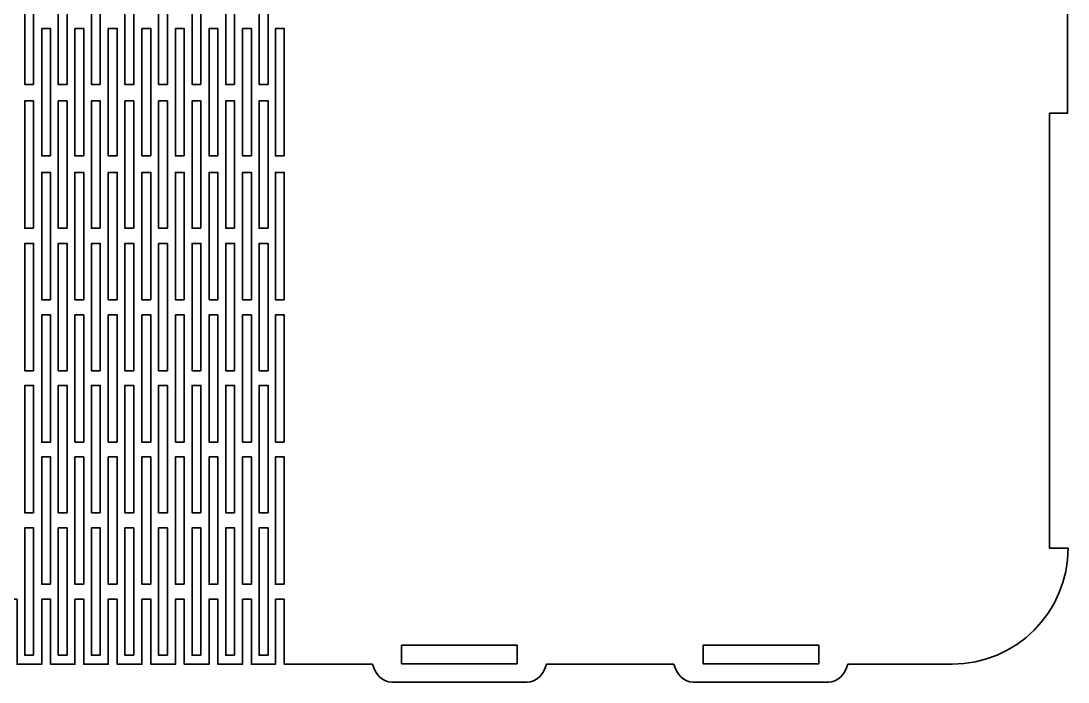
# Model space of a CAD drawing. Header units: centimetres. Extents: x -90 to 92, y -21 to 21.
# Drawn here: x -2.3 to 31.54, y -21.33 to 0.02 of the extents above; entities that cross this region are included whole.
import ezdxf

# ---------------------------------------------------------------- set-up
doc = ezdxf.new("R2010")
doc.units = ezdxf.units.CM
doc.header["$MEASUREMENT"] = 0
doc.layers.add('layer 1', color=7, linetype='Continuous')

msp = doc.modelspace()

# ---------------------------------------------------------------- linework, layer by layer
at = {"layer": 'layer 1', "color": 250, "lineweight": 35}
for points, knots in [([(30.93516, -2.96471), (30.93516, -2.96471), (31.51766, -2.96471), (31.51766, -2.96471), (31.51766, -2.96471), (31.51766, -2.96471), (31.51766, 3.03526), (31.51766, 3.03526), (31.51766, 3.03526), (31.51766, 3.03526), (30.93516, 3.03526), (30.93516, 3.03526), (30.93516, 3.03526), (30.93516, 3.03526), (30.93516, 17.05122), (30.93516, 17.05122), (30.93516, 17.05122), (30.93516, 17.05122), (31.53516, 17.05122), (31.53516, 17.05122)], [0, 0, 0, 0, 0.16666667, 0.16666667, 0.16666667, 0.16666667, 0.33333333, 0.33333333, 0.33333333, 0.33333333, 0.5, 0.5, 0.5, 0.5, 0.66666667, 0.66666667, 0.66666667, 0.66666667, 1, 1, 1, 1]), ([(-1.88898, -2.03332), (-1.88898, -2.03332), (-2.17499, -2.03332), (-2.17499, -2.03332), (-2.17499, -2.03332), (-2.17499, -2.03332), (-2.17499, 2.07804), (-2.17499, 2.07804), (-2.17499, 2.07804), (-2.17499, 2.07804), (-1.88898, 2.07804), (-1.88898, 2.07804), (-1.88898, 2.07804), (-1.88898, 2.07804), (-1.88898, -2.03332), (-1.88898, -2.03332)], [0, 0, 0, 0, 0.2, 0.2, 0.2, 0.2, 0.4, 0.4, 0.4, 0.4, 0.6, 0.6, 0.6, 0.6, 1, 1, 1, 1]), ([(-0.80715, -2.03332), (-0.80715, -2.03332), (-1.09316, -2.03332), (-1.09316, -2.03332), (-1.09316, -2.03332), (-1.09316, -2.03332), (-1.09316, 2.07804), (-1.09316, 2.07804), (-1.09316, 2.07804), (-1.09316, 2.07804), (-0.80715, 2.07804), (-0.80715, 2.07804), (-0.80715, 2.07804), (-0.80715, 2.07804), (-0.80715, -2.03332), (-0.80715, -2.03332)], [0, 0, 0, 0, 0.2, 0.2, 0.2, 0.2, 0.4, 0.4, 0.4, 0.4, 0.6, 0.6, 0.6, 0.6, 1, 1, 1, 1]), ([(0.26296, -2.03332), (0.26296, -2.03332), (-0.02304, -2.03332), (-0.02304, -2.03332), (-0.02304, -2.03332), (-0.02304, -2.03332), (-0.02304, 2.07804), (-0.02304, 2.07804), (-0.02304, 2.07804), (-0.02304, 2.07804), (0.26296, 2.07804), (0.26296, 2.07804), (0.26296, 2.07804), (0.26296, 2.07804), (0.26296, -2.03332), (0.26296, -2.03332)], [0, 0, 0, 0, 0.2, 0.2, 0.2, 0.2, 0.4, 0.4, 0.4, 0.4, 0.6, 0.6, 0.6, 0.6, 1, 1, 1, 1]), ([(1.34479, -2.03332), (1.34479, -2.03332), (1.05878, -2.03332), (1.05878, -2.03332), (1.05878, -2.03332), (1.05878, -2.03332), (1.05878, 2.07804), (1.05878, 2.07804), (1.05878, 2.07804), (1.05878, 2.07804), (1.34479, 2.07804), (1.34479, 2.07804), (1.34479, 2.07804), (1.34479, 2.07804), (1.34479, -2.03332), (1.34479, -2.03332)], [0, 0, 0, 0, 0.2, 0.2, 0.2, 0.2, 0.4, 0.4, 0.4, 0.4, 0.6, 0.6, 0.6, 0.6, 1, 1, 1, 1]), ([(2.43254, -2.03332), (2.43254, -2.03332), (2.14653, -2.03332), (2.14653, -2.03332), (2.14653, -2.03332), (2.14653, -2.03332), (2.14653, 2.07804), (2.14653, 2.07804), (2.14653, 2.07804), (2.14653, 2.07804), (2.43254, 2.07804), (2.43254, 2.07804), (2.43254, 2.07804), (2.43254, 2.07804), (2.43254, -2.03332), (2.43254, -2.03332)], [0, 0, 0, 0, 0.2, 0.2, 0.2, 0.2, 0.4, 0.4, 0.4, 0.4, 0.6, 0.6, 0.6, 0.6, 1, 1, 1, 1]), ([(3.51437, -2.03332), (3.51437, -2.03332), (3.22836, -2.03332), (3.22836, -2.03332), (3.22836, -2.03332), (3.22836, -2.03332), (3.22836, 2.07804), (3.22836, 2.07804), (3.22836, 2.07804), (3.22836, 2.07804), (3.51437, 2.07804), (3.51437, 2.07804), (3.51437, 2.07804), (3.51437, 2.07804), (3.51437, -2.03332), (3.51437, -2.03332)], [0, 0, 0, 0, 0.2, 0.2, 0.2, 0.2, 0.4, 0.4, 0.4, 0.4, 0.6, 0.6, 0.6, 0.6, 1, 1, 1, 1]), ([(4.60213, -2.03332), (4.60213, -2.03332), (4.31611, -2.03332), (4.31611, -2.03332), (4.31611, -2.03332), (4.31611, -2.03332), (4.31611, 2.07804), (4.31611, 2.07804), (4.31611, 2.07804), (4.31611, 2.07804), (4.60213, 2.07804), (4.60213, 2.07804), (4.60213, 2.07804), (4.60213, 2.07804), (4.60213, -2.03332), (4.60213, -2.03332)], [0, 0, 0, 0, 0.2, 0.2, 0.2, 0.2, 0.4, 0.4, 0.4, 0.4, 0.6, 0.6, 0.6, 0.6, 1, 1, 1, 1]), ([(5.68395, -2.03332), (5.68395, -2.03332), (5.39794, -2.03332), (5.39794, -2.03332), (5.39794, -2.03332), (5.39794, -2.03332), (5.39794, 2.07804), (5.39794, 2.07804), (5.39794, 2.07804), (5.39794, 2.07804), (5.68395, 2.07804), (5.68395, 2.07804), (5.68395, 2.07804), (5.68395, 2.07804), (5.68395, -2.03332), (5.68395, -2.03332)], [0, 0, 0, 0, 0.2, 0.2, 0.2, 0.2, 0.4, 0.4, 0.4, 0.4, 0.6, 0.6, 0.6, 0.6, 1, 1, 1, 1]), ([(-1.34165, -4.33902), (-1.34165, -4.33902), (-1.62766, -4.33902), (-1.62766, -4.33902), (-1.62766, -4.33902), (-1.62766, -4.33902), (-1.62766, -0.22765), (-1.62766, -0.22765), (-1.62766, -0.22765), (-1.62766, -0.22765), (-1.34165, -0.22765), (-1.34165, -0.22765), (-1.34165, -0.22765), (-1.34165, -0.22765), (-1.34165, -4.33902), (-1.34165, -4.33902)], [0, 0, 0, 0, 0.2, 0.2, 0.2, 0.2, 0.4, 0.4, 0.4, 0.4, 0.6, 0.6, 0.6, 0.6, 1, 1, 1, 1]), ([(-0.27154, -4.33902), (-0.27154, -4.33902), (-0.55755, -4.33902), (-0.55755, -4.33902), (-0.55755, -4.33902), (-0.55755, -4.33902), (-0.55755, -0.22765), (-0.55755, -0.22765), (-0.55755, -0.22765), (-0.55755, -0.22765), (-0.27154, -0.22765), (-0.27154, -0.22765), (-0.27154, -0.22765), (-0.27154, -0.22765), (-0.27154, -4.33902), (-0.27154, -4.33902)], [0, 0, 0, 0, 0.2, 0.2, 0.2, 0.2, 0.4, 0.4, 0.4, 0.4, 0.6, 0.6, 0.6, 0.6, 1, 1, 1, 1]), ([(0.81028, -4.33902), (0.81028, -4.33902), (0.52427, -4.33902), (0.52427, -4.33902), (0.52427, -4.33902), (0.52427, -4.33902), (0.52427, -0.22765), (0.52427, -0.22765), (0.52427, -0.22765), (0.52427, -0.22765), (0.81028, -0.22765), (0.81028, -0.22765), (0.81028, -0.22765), (0.81028, -0.22765), (0.81028, -4.33902), (0.81028, -4.33902)], [0, 0, 0, 0, 0.2, 0.2, 0.2, 0.2, 0.4, 0.4, 0.4, 0.4, 0.6, 0.6, 0.6, 0.6, 1, 1, 1, 1]), ([(1.89804, -4.33902), (1.89804, -4.33902), (1.61202, -4.33902), (1.61202, -4.33902), (1.61202, -4.33902), (1.61202, -4.33902), (1.61202, -0.22765), (1.61202, -0.22765), (1.61202, -0.22765), (1.61202, -0.22765), (1.89804, -0.22765), (1.89804, -0.22765), (1.89804, -0.22765), (1.89804, -0.22765), (1.89804, -4.33902), (1.89804, -4.33902)], [0, 0, 0, 0, 0.2, 0.2, 0.2, 0.2, 0.4, 0.4, 0.4, 0.4, 0.6, 0.6, 0.6, 0.6, 1, 1, 1, 1]), ([(2.97987, -4.33902), (2.97987, -4.33902), (2.69386, -4.33902), (2.69386, -4.33902), (2.69386, -4.33902), (2.69386, -4.33902), (2.69386, -0.22765), (2.69386, -0.22765), (2.69386, -0.22765), (2.69386, -0.22765), (2.97987, -0.22765), (2.97987, -0.22765), (2.97987, -0.22765), (2.97987, -0.22765), (2.97987, -4.33902), (2.97987, -4.33902)], [0, 0, 0, 0, 0.2, 0.2, 0.2, 0.2, 0.4, 0.4, 0.4, 0.4, 0.6, 0.6, 0.6, 0.6, 1, 1, 1, 1]), ([(4.06762, -4.33902), (4.06762, -4.33902), (3.78161, -4.33902), (3.78161, -4.33902), (3.78161, -4.33902), (3.78161, -4.33902), (3.78161, -0.22765), (3.78161, -0.22765), (3.78161, -0.22765), (3.78161, -0.22765), (4.06762, -0.22765), (4.06762, -0.22765), (4.06762, -0.22765), (4.06762, -0.22765), (4.06762, -4.33902), (4.06762, -4.33902)], [0, 0, 0, 0, 0.2, 0.2, 0.2, 0.2, 0.4, 0.4, 0.4, 0.4, 0.6, 0.6, 0.6, 0.6, 1, 1, 1, 1]), ([(5.14945, -4.33902), (5.14945, -4.33902), (4.86344, -4.33902), (4.86344, -4.33902), (4.86344, -4.33902), (4.86344, -4.33902), (4.86344, -0.22765), (4.86344, -0.22765), (4.86344, -0.22765), (4.86344, -0.22765), (5.14945, -0.22765), (5.14945, -0.22765), (5.14945, -0.22765), (5.14945, -0.22765), (5.14945, -4.33902), (5.14945, -4.33902)], [0, 0, 0, 0, 0.2, 0.2, 0.2, 0.2, 0.4, 0.4, 0.4, 0.4, 0.6, 0.6, 0.6, 0.6, 1, 1, 1, 1]), ([(6.20802, -4.33902), (6.20802, -4.33902), (5.92201, -4.33902), (5.92201, -4.33902), (5.92201, -4.33902), (5.92201, -4.33902), (5.92201, -0.22765), (5.92201, -0.22765), (5.92201, -0.22765), (5.92201, -0.22765), (6.20802, -0.22765), (6.20802, -0.22765), (6.20802, -0.22765), (6.20802, -0.22765), (6.20802, -4.33902), (6.20802, -4.33902)], [0, 0, 0, 0, 0.2, 0.2, 0.2, 0.2, 0.4, 0.4, 0.4, 0.4, 0.6, 0.6, 0.6, 0.6, 1, 1, 1, 1]), ([(-1.88898, -6.679), (-1.88898, -6.679), (-2.17499, -6.679), (-2.17499, -6.679), (-2.17499, -6.679), (-2.17499, -6.679), (-2.17499, -2.56762), (-2.17499, -2.56762), (-2.17499, -2.56762), (-2.17499, -2.56762), (-1.88898, -2.56762), (-1.88898, -2.56762), (-1.88898, -2.56762), (-1.88898, -2.56762), (-1.88898, -6.679), (-1.88898, -6.679)], [0, 0, 0, 0, 0.2, 0.2, 0.2, 0.2, 0.4, 0.4, 0.4, 0.4, 0.6, 0.6, 0.6, 0.6, 1, 1, 1, 1]), ([(-0.80715, -6.679), (-0.80715, -6.679), (-1.09316, -6.679), (-1.09316, -6.679), (-1.09316, -6.679), (-1.09316, -6.679), (-1.09316, -2.56762), (-1.09316, -2.56762), (-1.09316, -2.56762), (-1.09316, -2.56762), (-0.80715, -2.56762), (-0.80715, -2.56762), (-0.80715, -2.56762), (-0.80715, -2.56762), (-0.80715, -6.679), (-0.80715, -6.679)], [0, 0, 0, 0, 0.2, 0.2, 0.2, 0.2, 0.4, 0.4, 0.4, 0.4, 0.6, 0.6, 0.6, 0.6, 1, 1, 1, 1]), ([(0.26296, -6.679), (0.26296, -6.679), (-0.02304, -6.679), (-0.02304, -6.679), (-0.02304, -6.679), (-0.02304, -6.679), (-0.02304, -2.56762), (-0.02304, -2.56762), (-0.02304, -2.56762), (-0.02304, -2.56762), (0.26296, -2.56762), (0.26296, -2.56762), (0.26296, -2.56762), (0.26296, -2.56762), (0.26296, -6.679), (0.26296, -6.679)], [0, 0, 0, 0, 0.2, 0.2, 0.2, 0.2, 0.4, 0.4, 0.4, 0.4, 0.6, 0.6, 0.6, 0.6, 1, 1, 1, 1]), ([(1.34479, -6.679), (1.34479, -6.679), (1.05878, -6.679), (1.05878, -6.679), (1.05878, -6.679), (1.05878, -6.679), (1.05878, -2.56762), (1.05878, -2.56762), (1.05878, -2.56762), (1.05878, -2.56762), (1.34479, -2.56762), (1.34479, -2.56762), (1.34479, -2.56762), (1.34479, -2.56762), (1.34479, -6.679), (1.34479, -6.679)], [0, 0, 0, 0, 0.2, 0.2, 0.2, 0.2, 0.4, 0.4, 0.4, 0.4, 0.6, 0.6, 0.6, 0.6, 1, 1, 1, 1]), ([(2.43254, -6.679), (2.43254, -6.679), (2.14653, -6.679), (2.14653, -6.679), (2.14653, -6.679), (2.14653, -6.679), (2.14653, -2.56762), (2.14653, -2.56762), (2.14653, -2.56762), (2.14653, -2.56762), (2.43254, -2.56762), (2.43254, -2.56762), (2.43254, -2.56762), (2.43254, -2.56762), (2.43254, -6.679), (2.43254, -6.679)], [0, 0, 0, 0, 0.2, 0.2, 0.2, 0.2, 0.4, 0.4, 0.4, 0.4, 0.6, 0.6, 0.6, 0.6, 1, 1, 1, 1]), ([(3.51437, -6.679), (3.51437, -6.679), (3.22836, -6.679), (3.22836, -6.679), (3.22836, -6.679), (3.22836, -6.679), (3.22836, -2.56762), (3.22836, -2.56762), (3.22836, -2.56762), (3.22836, -2.56762), (3.51437, -2.56762), (3.51437, -2.56762), (3.51437, -2.56762), (3.51437, -2.56762), (3.51437, -6.679), (3.51437, -6.679)], [0, 0, 0, 0, 0.2, 0.2, 0.2, 0.2, 0.4, 0.4, 0.4, 0.4, 0.6, 0.6, 0.6, 0.6, 1, 1, 1, 1]), ([(4.60213, -6.679), (4.60213, -6.679), (4.31611, -6.679), (4.31611, -6.679), (4.31611, -6.679), (4.31611, -6.679), (4.31611, -2.56762), (4.31611, -2.56762), (4.31611, -2.56762), (4.31611, -2.56762), (4.60213, -2.56762), (4.60213, -2.56762), (4.60213, -2.56762), (4.60213, -2.56762), (4.60213, -6.679), (4.60213, -6.679)], [0, 0, 0, 0, 0.2, 0.2, 0.2, 0.2, 0.4, 0.4, 0.4, 0.4, 0.6, 0.6, 0.6, 0.6, 1, 1, 1, 1]), ([(5.68395, -6.679), (5.68395, -6.679), (5.39794, -6.679), (5.39794, -6.679), (5.39794, -6.679), (5.39794, -6.679), (5.39794, -2.56762), (5.39794, -2.56762), (5.39794, -2.56762), (5.39794, -2.56762), (5.68395, -2.56762), (5.68395, -2.56762), (5.68395, -2.56762), (5.68395, -2.56762), (5.68395, -6.679), (5.68395, -6.679)], [0, 0, 0, 0, 0.2, 0.2, 0.2, 0.2, 0.4, 0.4, 0.4, 0.4, 0.6, 0.6, 0.6, 0.6, 1, 1, 1, 1]), ([(31.53516, -17.00533), (31.53516, -17.00533), (30.93516, -17.00533), (30.93516, -17.00533), (30.93516, -17.00533), (30.93516, -17.00533), (30.93516, -2.96471), (30.93516, -2.96471)], [0, 0, 0, 0, 0.33333333, 0.33333333, 0.33333333, 0.33333333, 1, 1, 1, 1]), ([(-1.34165, -8.9847), (-1.34165, -8.9847), (-1.62766, -8.9847), (-1.62766, -8.9847), (-1.62766, -8.9847), (-1.62766, -8.9847), (-1.62766, -4.87332), (-1.62766, -4.87332), (-1.62766, -4.87332), (-1.62766, -4.87332), (-1.34165, -4.87332), (-1.34165, -4.87332), (-1.34165, -4.87332), (-1.34165, -4.87332), (-1.34165, -8.9847), (-1.34165, -8.9847)], [0, 0, 0, 0, 0.2, 0.2, 0.2, 0.2, 0.4, 0.4, 0.4, 0.4, 0.6, 0.6, 0.6, 0.6, 1, 1, 1, 1]), ([(-0.27154, -8.9847), (-0.27154, -8.9847), (-0.55755, -8.9847), (-0.55755, -8.9847), (-0.55755, -8.9847), (-0.55755, -8.9847), (-0.55755, -4.87332), (-0.55755, -4.87332), (-0.55755, -4.87332), (-0.55755, -4.87332), (-0.27154, -4.87332), (-0.27154, -4.87332), (-0.27154, -4.87332), (-0.27154, -4.87332), (-0.27154, -8.9847), (-0.27154, -8.9847)], [0, 0, 0, 0, 0.2, 0.2, 0.2, 0.2, 0.4, 0.4, 0.4, 0.4, 0.6, 0.6, 0.6, 0.6, 1, 1, 1, 1]), ([(0.81028, -8.9847), (0.81028, -8.9847), (0.52427, -8.9847), (0.52427, -8.9847), (0.52427, -8.9847), (0.52427, -8.9847), (0.52427, -4.87332), (0.52427, -4.87332), (0.52427, -4.87332), (0.52427, -4.87332), (0.81028, -4.87332), (0.81028, -4.87332), (0.81028, -4.87332), (0.81028, -4.87332), (0.81028, -8.9847), (0.81028, -8.9847)], [0, 0, 0, 0, 0.2, 0.2, 0.2, 0.2, 0.4, 0.4, 0.4, 0.4, 0.6, 0.6, 0.6, 0.6, 1, 1, 1, 1]), ([(1.89804, -8.9847), (1.89804, -8.9847), (1.61202, -8.9847), (1.61202, -8.9847), (1.61202, -8.9847), (1.61202, -8.9847), (1.61202, -4.87332), (1.61202, -4.87332), (1.61202, -4.87332), (1.61202, -4.87332), (1.89804, -4.87332), (1.89804, -4.87332), (1.89804, -4.87332), (1.89804, -4.87332), (1.89804, -8.9847), (1.89804, -8.9847)], [0, 0, 0, 0, 0.2, 0.2, 0.2, 0.2, 0.4, 0.4, 0.4, 0.4, 0.6, 0.6, 0.6, 0.6, 1, 1, 1, 1]), ([(2.97987, -8.9847), (2.97987, -8.9847), (2.69386, -8.9847), (2.69386, -8.9847), (2.69386, -8.9847), (2.69386, -8.9847), (2.69386, -4.87332), (2.69386, -4.87332), (2.69386, -4.87332), (2.69386, -4.87332), (2.97987, -4.87332), (2.97987, -4.87332), (2.97987, -4.87332), (2.97987, -4.87332), (2.97987, -8.9847), (2.97987, -8.9847)], [0, 0, 0, 0, 0.2, 0.2, 0.2, 0.2, 0.4, 0.4, 0.4, 0.4, 0.6, 0.6, 0.6, 0.6, 1, 1, 1, 1]), ([(4.06762, -8.9847), (4.06762, -8.9847), (3.78161, -8.9847), (3.78161, -8.9847), (3.78161, -8.9847), (3.78161, -8.9847), (3.78161, -4.87332), (3.78161, -4.87332), (3.78161, -4.87332), (3.78161, -4.87332), (4.06762, -4.87332), (4.06762, -4.87332), (4.06762, -4.87332), (4.06762, -4.87332), (4.06762, -8.9847), (4.06762, -8.9847)], [0, 0, 0, 0, 0.2, 0.2, 0.2, 0.2, 0.4, 0.4, 0.4, 0.4, 0.6, 0.6, 0.6, 0.6, 1, 1, 1, 1]), ([(5.14945, -8.9847), (5.14945, -8.9847), (4.86344, -8.9847), (4.86344, -8.9847), (4.86344, -8.9847), (4.86344, -8.9847), (4.86344, -4.87332), (4.86344, -4.87332), (4.86344, -4.87332), (4.86344, -4.87332), (5.14945, -4.87332), (5.14945, -4.87332), (5.14945, -4.87332), (5.14945, -4.87332), (5.14945, -8.9847), (5.14945, -8.9847)], [0, 0, 0, 0, 0.2, 0.2, 0.2, 0.2, 0.4, 0.4, 0.4, 0.4, 0.6, 0.6, 0.6, 0.6, 1, 1, 1, 1]), ([(6.20802, -8.9847), (6.20802, -8.9847), (5.92201, -8.9847), (5.92201, -8.9847), (5.92201, -8.9847), (5.92201, -8.9847), (5.92201, -4.87332), (5.92201, -4.87332), (5.92201, -4.87332), (5.92201, -4.87332), (6.20802, -4.87332), (6.20802, -4.87332), (6.20802, -4.87332), (6.20802, -4.87332), (6.20802, -8.9847), (6.20802, -8.9847)], [0, 0, 0, 0, 0.2, 0.2, 0.2, 0.2, 0.4, 0.4, 0.4, 0.4, 0.6, 0.6, 0.6, 0.6, 1, 1, 1, 1]), ([(-1.88898, -11.27913), (-1.88898, -11.27913), (-2.17499, -11.27913), (-2.17499, -11.27913), (-2.17499, -11.27913), (-2.17499, -11.27913), (-2.17499, -7.16776), (-2.17499, -7.16776), (-2.17499, -7.16776), (-2.17499, -7.16776), (-1.88898, -7.16776), (-1.88898, -7.16776), (-1.88898, -7.16776), (-1.88898, -7.16776), (-1.88898, -11.27913), (-1.88898, -11.27913)], [0, 0, 0, 0, 0.2, 0.2, 0.2, 0.2, 0.4, 0.4, 0.4, 0.4, 0.6, 0.6, 0.6, 0.6, 1, 1, 1, 1]), ([(-0.80715, -11.27913), (-0.80715, -11.27913), (-1.09316, -11.27913), (-1.09316, -11.27913), (-1.09316, -11.27913), (-1.09316, -11.27913), (-1.09316, -7.16776), (-1.09316, -7.16776), (-1.09316, -7.16776), (-1.09316, -7.16776), (-0.80715, -7.16776), (-0.80715, -7.16776), (-0.80715, -7.16776), (-0.80715, -7.16776), (-0.80715, -11.27913), (-0.80715, -11.27913)], [0, 0, 0, 0, 0.2, 0.2, 0.2, 0.2, 0.4, 0.4, 0.4, 0.4, 0.6, 0.6, 0.6, 0.6, 1, 1, 1, 1]), ([(0.26296, -11.27913), (0.26296, -11.27913), (-0.02304, -11.27913), (-0.02304, -11.27913), (-0.02304, -11.27913), (-0.02304, -11.27913), (-0.02304, -7.16776), (-0.02304, -7.16776), (-0.02304, -7.16776), (-0.02304, -7.16776), (0.26296, -7.16776), (0.26296, -7.16776), (0.26296, -7.16776), (0.26296, -7.16776), (0.26296, -11.27913), (0.26296, -11.27913)], [0, 0, 0, 0, 0.2, 0.2, 0.2, 0.2, 0.4, 0.4, 0.4, 0.4, 0.6, 0.6, 0.6, 0.6, 1, 1, 1, 1]), ([(1.34479, -11.27913), (1.34479, -11.27913), (1.05878, -11.27913), (1.05878, -11.27913), (1.05878, -11.27913), (1.05878, -11.27913), (1.05878, -7.16776), (1.05878, -7.16776), (1.05878, -7.16776), (1.05878, -7.16776), (1.34479, -7.16776), (1.34479, -7.16776), (1.34479, -7.16776), (1.34479, -7.16776), (1.34479, -11.27913), (1.34479, -11.27913)], [0, 0, 0, 0, 0.2, 0.2, 0.2, 0.2, 0.4, 0.4, 0.4, 0.4, 0.6, 0.6, 0.6, 0.6, 1, 1, 1, 1]), ([(2.43254, -11.27913), (2.43254, -11.27913), (2.14653, -11.27913), (2.14653, -11.27913), (2.14653, -11.27913), (2.14653, -11.27913), (2.14653, -7.16776), (2.14653, -7.16776), (2.14653, -7.16776), (2.14653, -7.16776), (2.43254, -7.16776), (2.43254, -7.16776), (2.43254, -7.16776), (2.43254, -7.16776), (2.43254, -11.27913), (2.43254, -11.27913)], [0, 0, 0, 0, 0.2, 0.2, 0.2, 0.2, 0.4, 0.4, 0.4, 0.4, 0.6, 0.6, 0.6, 0.6, 1, 1, 1, 1]), ([(3.51437, -11.27913), (3.51437, -11.27913), (3.22836, -11.27913), (3.22836, -11.27913), (3.22836, -11.27913), (3.22836, -11.27913), (3.22836, -7.16776), (3.22836, -7.16776), (3.22836, -7.16776), (3.22836, -7.16776), (3.51437, -7.16776), (3.51437, -7.16776), (3.51437, -7.16776), (3.51437, -7.16776), (3.51437, -11.27913), (3.51437, -11.27913)], [0, 0, 0, 0, 0.2, 0.2, 0.2, 0.2, 0.4, 0.4, 0.4, 0.4, 0.6, 0.6, 0.6, 0.6, 1, 1, 1, 1]), ([(4.60213, -11.27913), (4.60213, -11.27913), (4.31611, -11.27913), (4.31611, -11.27913), (4.31611, -11.27913), (4.31611, -11.27913), (4.31611, -7.16776), (4.31611, -7.16776), (4.31611, -7.16776), (4.31611, -7.16776), (4.60213, -7.16776), (4.60213, -7.16776), (4.60213, -7.16776), (4.60213, -7.16776), (4.60213, -11.27913), (4.60213, -11.27913)], [0, 0, 0, 0, 0.2, 0.2, 0.2, 0.2, 0.4, 0.4, 0.4, 0.4, 0.6, 0.6, 0.6, 0.6, 1, 1, 1, 1]), ([(5.68395, -11.27913), (5.68395, -11.27913), (5.39794, -11.27913), (5.39794, -11.27913), (5.39794, -11.27913), (5.39794, -11.27913), (5.39794, -7.16776), (5.39794, -7.16776), (5.39794, -7.16776), (5.39794, -7.16776), (5.68395, -7.16776), (5.68395, -7.16776), (5.68395, -7.16776), (5.68395, -7.16776), (5.68395, -11.27913), (5.68395, -11.27913)], [0, 0, 0, 0, 0.2, 0.2, 0.2, 0.2, 0.4, 0.4, 0.4, 0.4, 0.6, 0.6, 0.6, 0.6, 1, 1, 1, 1]), ([(-1.34165, -13.58483), (-1.34165, -13.58483), (-1.62766, -13.58483), (-1.62766, -13.58483), (-1.62766, -13.58483), (-1.62766, -13.58483), (-1.62766, -9.47346), (-1.62766, -9.47346), (-1.62766, -9.47346), (-1.62766, -9.47346), (-1.34165, -9.47346), (-1.34165, -9.47346), (-1.34165, -9.47346), (-1.34165, -9.47346), (-1.34165, -13.58483), (-1.34165, -13.58483)], [0, 0, 0, 0, 0.2, 0.2, 0.2, 0.2, 0.4, 0.4, 0.4, 0.4, 0.6, 0.6, 0.6, 0.6, 1, 1, 1, 1]), ([(-0.27154, -13.58483), (-0.27154, -13.58483), (-0.55755, -13.58483), (-0.55755, -13.58483), (-0.55755, -13.58483), (-0.55755, -13.58483), (-0.55755, -9.47346), (-0.55755, -9.47346), (-0.55755, -9.47346), (-0.55755, -9.47346), (-0.27154, -9.47346), (-0.27154, -9.47346), (-0.27154, -9.47346), (-0.27154, -9.47346), (-0.27154, -13.58483), (-0.27154, -13.58483)], [0, 0, 0, 0, 0.2, 0.2, 0.2, 0.2, 0.4, 0.4, 0.4, 0.4, 0.6, 0.6, 0.6, 0.6, 1, 1, 1, 1]), ([(0.81028, -13.58483), (0.81028, -13.58483), (0.52427, -13.58483), (0.52427, -13.58483), (0.52427, -13.58483), (0.52427, -13.58483), (0.52427, -9.47346), (0.52427, -9.47346), (0.52427, -9.47346), (0.52427, -9.47346), (0.81028, -9.47346), (0.81028, -9.47346), (0.81028, -9.47346), (0.81028, -9.47346), (0.81028, -13.58483), (0.81028, -13.58483)], [0, 0, 0, 0, 0.2, 0.2, 0.2, 0.2, 0.4, 0.4, 0.4, 0.4, 0.6, 0.6, 0.6, 0.6, 1, 1, 1, 1]), ([(1.89804, -13.58483), (1.89804, -13.58483), (1.61202, -13.58483), (1.61202, -13.58483), (1.61202, -13.58483), (1.61202, -13.58483), (1.61202, -9.47346), (1.61202, -9.47346), (1.61202, -9.47346), (1.61202, -9.47346), (1.89804, -9.47346), (1.89804, -9.47346), (1.89804, -9.47346), (1.89804, -9.47346), (1.89804, -13.58483), (1.89804, -13.58483)], [0, 0, 0, 0, 0.2, 0.2, 0.2, 0.2, 0.4, 0.4, 0.4, 0.4, 0.6, 0.6, 0.6, 0.6, 1, 1, 1, 1]), ([(2.97987, -13.58483), (2.97987, -13.58483), (2.69386, -13.58483), (2.69386, -13.58483), (2.69386, -13.58483), (2.69386, -13.58483), (2.69386, -9.47346), (2.69386, -9.47346), (2.69386, -9.47346), (2.69386, -9.47346), (2.97987, -9.47346), (2.97987, -9.47346), (2.97987, -9.47346), (2.97987, -9.47346), (2.97987, -13.58483), (2.97987, -13.58483)], [0, 0, 0, 0, 0.2, 0.2, 0.2, 0.2, 0.4, 0.4, 0.4, 0.4, 0.6, 0.6, 0.6, 0.6, 1, 1, 1, 1]), ([(4.06762, -13.58483), (4.06762, -13.58483), (3.78161, -13.58483), (3.78161, -13.58483), (3.78161, -13.58483), (3.78161, -13.58483), (3.78161, -9.47346), (3.78161, -9.47346), (3.78161, -9.47346), (3.78161, -9.47346), (4.06762, -9.47346), (4.06762, -9.47346), (4.06762, -9.47346), (4.06762, -9.47346), (4.06762, -13.58483), (4.06762, -13.58483)], [0, 0, 0, 0, 0.2, 0.2, 0.2, 0.2, 0.4, 0.4, 0.4, 0.4, 0.6, 0.6, 0.6, 0.6, 1, 1, 1, 1]), ([(5.14945, -13.58483), (5.14945, -13.58483), (4.86344, -13.58483), (4.86344, -13.58483), (4.86344, -13.58483), (4.86344, -13.58483), (4.86344, -9.47346), (4.86344, -9.47346), (4.86344, -9.47346), (4.86344, -9.47346), (5.14945, -9.47346), (5.14945, -9.47346), (5.14945, -9.47346), (5.14945, -9.47346), (5.14945, -13.58483), (5.14945, -13.58483)], [0, 0, 0, 0, 0.2, 0.2, 0.2, 0.2, 0.4, 0.4, 0.4, 0.4, 0.6, 0.6, 0.6, 0.6, 1, 1, 1, 1]), ([(6.20802, -13.58483), (6.20802, -13.58483), (5.92201, -13.58483), (5.92201, -13.58483), (5.92201, -13.58483), (5.92201, -13.58483), (5.92201, -9.47346), (5.92201, -9.47346), (5.92201, -9.47346), (5.92201, -9.47346), (6.20802, -9.47346), (6.20802, -9.47346), (6.20802, -9.47346), (6.20802, -9.47346), (6.20802, -13.58483), (6.20802, -13.58483)], [0, 0, 0, 0, 0.2, 0.2, 0.2, 0.2, 0.4, 0.4, 0.4, 0.4, 0.6, 0.6, 0.6, 0.6, 1, 1, 1, 1]), ([(-1.88898, -15.86493), (-1.88898, -15.86493), (-2.17499, -15.86493), (-2.17499, -15.86493), (-2.17499, -15.86493), (-2.17499, -15.86493), (-2.17499, -11.75356), (-2.17499, -11.75356), (-2.17499, -11.75356), (-2.17499, -11.75356), (-1.88898, -11.75356), (-1.88898, -11.75356), (-1.88898, -11.75356), (-1.88898, -11.75356), (-1.88898, -15.86493), (-1.88898, -15.86493)], [0, 0, 0, 0, 0.2, 0.2, 0.2, 0.2, 0.4, 0.4, 0.4, 0.4, 0.6, 0.6, 0.6, 0.6, 1, 1, 1, 1]), ([(-0.80715, -15.86493), (-0.80715, -15.86493), (-1.09316, -15.86493), (-1.09316, -15.86493), (-1.09316, -15.86493), (-1.09316, -15.86493), (-1.09316, -11.75356), (-1.09316, -11.75356), (-1.09316, -11.75356), (-1.09316, -11.75356), (-0.80715, -11.75356), (-0.80715, -11.75356), (-0.80715, -11.75356), (-0.80715, -11.75356), (-0.80715, -15.86493), (-0.80715, -15.86493)], [0, 0, 0, 0, 0.2, 0.2, 0.2, 0.2, 0.4, 0.4, 0.4, 0.4, 0.6, 0.6, 0.6, 0.6, 1, 1, 1, 1]), ([(0.26296, -15.86493), (0.26296, -15.86493), (-0.02304, -15.86493), (-0.02304, -15.86493), (-0.02304, -15.86493), (-0.02304, -15.86493), (-0.02304, -11.75356), (-0.02304, -11.75356), (-0.02304, -11.75356), (-0.02304, -11.75356), (0.26296, -11.75356), (0.26296, -11.75356), (0.26296, -11.75356), (0.26296, -11.75356), (0.26296, -15.86493), (0.26296, -15.86493)], [0, 0, 0, 0, 0.2, 0.2, 0.2, 0.2, 0.4, 0.4, 0.4, 0.4, 0.6, 0.6, 0.6, 0.6, 1, 1, 1, 1]), ([(1.34479, -15.86493), (1.34479, -15.86493), (1.05878, -15.86493), (1.05878, -15.86493), (1.05878, -15.86493), (1.05878, -15.86493), (1.05878, -11.75356), (1.05878, -11.75356), (1.05878, -11.75356), (1.05878, -11.75356), (1.34479, -11.75356), (1.34479, -11.75356), (1.34479, -11.75356), (1.34479, -11.75356), (1.34479, -15.86493), (1.34479, -15.86493)], [0, 0, 0, 0, 0.2, 0.2, 0.2, 0.2, 0.4, 0.4, 0.4, 0.4, 0.6, 0.6, 0.6, 0.6, 1, 1, 1, 1]), ([(2.43254, -15.86493), (2.43254, -15.86493), (2.14653, -15.86493), (2.14653, -15.86493), (2.14653, -15.86493), (2.14653, -15.86493), (2.14653, -11.75356), (2.14653, -11.75356), (2.14653, -11.75356), (2.14653, -11.75356), (2.43254, -11.75356), (2.43254, -11.75356), (2.43254, -11.75356), (2.43254, -11.75356), (2.43254, -15.86493), (2.43254, -15.86493)], [0, 0, 0, 0, 0.2, 0.2, 0.2, 0.2, 0.4, 0.4, 0.4, 0.4, 0.6, 0.6, 0.6, 0.6, 1, 1, 1, 1]), ([(3.51437, -15.86493), (3.51437, -15.86493), (3.22836, -15.86493), (3.22836, -15.86493), (3.22836, -15.86493), (3.22836, -15.86493), (3.22836, -11.75356), (3.22836, -11.75356), (3.22836, -11.75356), (3.22836, -11.75356), (3.51437, -11.75356), (3.51437, -11.75356), (3.51437, -11.75356), (3.51437, -11.75356), (3.51437, -15.86493), (3.51437, -15.86493)], [0, 0, 0, 0, 0.2, 0.2, 0.2, 0.2, 0.4, 0.4, 0.4, 0.4, 0.6, 0.6, 0.6, 0.6, 1, 1, 1, 1]), ([(4.60213, -15.86493), (4.60213, -15.86493), (4.31611, -15.86493), (4.31611, -15.86493), (4.31611, -15.86493), (4.31611, -15.86493), (4.31611, -11.75356), (4.31611, -11.75356), (4.31611, -11.75356), (4.31611, -11.75356), (4.60213, -11.75356), (4.60213, -11.75356), (4.60213, -11.75356), (4.60213, -11.75356), (4.60213, -15.86493), (4.60213, -15.86493)], [0, 0, 0, 0, 0.2, 0.2, 0.2, 0.2, 0.4, 0.4, 0.4, 0.4, 0.6, 0.6, 0.6, 0.6, 1, 1, 1, 1]), ([(5.68395, -15.86493), (5.68395, -15.86493), (5.39794, -15.86493), (5.39794, -15.86493), (5.39794, -15.86493), (5.39794, -15.86493), (5.39794, -11.75356), (5.39794, -11.75356), (5.39794, -11.75356), (5.39794, -11.75356), (5.68395, -11.75356), (5.68395, -11.75356), (5.68395, -11.75356), (5.68395, -11.75356), (5.68395, -15.86493), (5.68395, -15.86493)], [0, 0, 0, 0, 0.2, 0.2, 0.2, 0.2, 0.4, 0.4, 0.4, 0.4, 0.6, 0.6, 0.6, 0.6, 1, 1, 1, 1]), ([(-1.34165, -18.17063), (-1.34165, -18.17063), (-1.62766, -18.17063), (-1.62766, -18.17063), (-1.62766, -18.17063), (-1.62766, -18.17063), (-1.62766, -14.05926), (-1.62766, -14.05926), (-1.62766, -14.05926), (-1.62766, -14.05926), (-1.34165, -14.05926), (-1.34165, -14.05926), (-1.34165, -14.05926), (-1.34165, -14.05926), (-1.34165, -18.17063), (-1.34165, -18.17063)], [0, 0, 0, 0, 0.2, 0.2, 0.2, 0.2, 0.4, 0.4, 0.4, 0.4, 0.6, 0.6, 0.6, 0.6, 1, 1, 1, 1]), ([(-0.27154, -18.17063), (-0.27154, -18.17063), (-0.55755, -18.17063), (-0.55755, -18.17063), (-0.55755, -18.17063), (-0.55755, -18.17063), (-0.55755, -14.05926), (-0.55755, -14.05926), (-0.55755, -14.05926), (-0.55755, -14.05926), (-0.27154, -14.05926), (-0.27154, -14.05926), (-0.27154, -14.05926), (-0.27154, -14.05926), (-0.27154, -18.17063), (-0.27154, -18.17063)], [0, 0, 0, 0, 0.2, 0.2, 0.2, 0.2, 0.4, 0.4, 0.4, 0.4, 0.6, 0.6, 0.6, 0.6, 1, 1, 1, 1]), ([(0.81028, -18.17063), (0.81028, -18.17063), (0.52427, -18.17063), (0.52427, -18.17063), (0.52427, -18.17063), (0.52427, -18.17063), (0.52427, -14.05926), (0.52427, -14.05926), (0.52427, -14.05926), (0.52427, -14.05926), (0.81028, -14.05926), (0.81028, -14.05926), (0.81028, -14.05926), (0.81028, -14.05926), (0.81028, -18.17063), (0.81028, -18.17063)], [0, 0, 0, 0, 0.2, 0.2, 0.2, 0.2, 0.4, 0.4, 0.4, 0.4, 0.6, 0.6, 0.6, 0.6, 1, 1, 1, 1]), ([(1.89804, -18.17063), (1.89804, -18.17063), (1.61202, -18.17063), (1.61202, -18.17063), (1.61202, -18.17063), (1.61202, -18.17063), (1.61202, -14.05926), (1.61202, -14.05926), (1.61202, -14.05926), (1.61202, -14.05926), (1.89804, -14.05926), (1.89804, -14.05926), (1.89804, -14.05926), (1.89804, -14.05926), (1.89804, -18.17063), (1.89804, -18.17063)], [0, 0, 0, 0, 0.2, 0.2, 0.2, 0.2, 0.4, 0.4, 0.4, 0.4, 0.6, 0.6, 0.6, 0.6, 1, 1, 1, 1]), ([(2.97987, -18.17063), (2.97987, -18.17063), (2.69386, -18.17063), (2.69386, -18.17063), (2.69386, -18.17063), (2.69386, -18.17063), (2.69386, -14.05926), (2.69386, -14.05926), (2.69386, -14.05926), (2.69386, -14.05926), (2.97987, -14.05926), (2.97987, -14.05926), (2.97987, -14.05926), (2.97987, -14.05926), (2.97987, -18.17063), (2.97987, -18.17063)], [0, 0, 0, 0, 0.2, 0.2, 0.2, 0.2, 0.4, 0.4, 0.4, 0.4, 0.6, 0.6, 0.6, 0.6, 1, 1, 1, 1]), ([(4.06762, -18.17063), (4.06762, -18.17063), (3.78161, -18.17063), (3.78161, -18.17063), (3.78161, -18.17063), (3.78161, -18.17063), (3.78161, -14.05926), (3.78161, -14.05926), (3.78161, -14.05926), (3.78161, -14.05926), (4.06762, -14.05926), (4.06762, -14.05926), (4.06762, -14.05926), (4.06762, -14.05926), (4.06762, -18.17063), (4.06762, -18.17063)], [0, 0, 0, 0, 0.2, 0.2, 0.2, 0.2, 0.4, 0.4, 0.4, 0.4, 0.6, 0.6, 0.6, 0.6, 1, 1, 1, 1]), ([(5.14945, -18.17063), (5.14945, -18.17063), (4.86344, -18.17063), (4.86344, -18.17063), (4.86344, -18.17063), (4.86344, -18.17063), (4.86344, -14.05926), (4.86344, -14.05926), (4.86344, -14.05926), (4.86344, -14.05926), (5.14945, -14.05926), (5.14945, -14.05926), (5.14945, -14.05926), (5.14945, -14.05926), (5.14945, -18.17063), (5.14945, -18.17063)], [0, 0, 0, 0, 0.2, 0.2, 0.2, 0.2, 0.4, 0.4, 0.4, 0.4, 0.6, 0.6, 0.6, 0.6, 1, 1, 1, 1]), ([(6.20802, -18.17063), (6.20802, -18.17063), (5.92201, -18.17063), (5.92201, -18.17063), (5.92201, -18.17063), (5.92201, -18.17063), (5.92201, -14.05926), (5.92201, -14.05926), (5.92201, -14.05926), (5.92201, -14.05926), (6.20802, -14.05926), (6.20802, -14.05926), (6.20802, -14.05926), (6.20802, -14.05926), (6.20802, -18.17063), (6.20802, -18.17063)], [0, 0, 0, 0, 0.2, 0.2, 0.2, 0.2, 0.4, 0.4, 0.4, 0.4, 0.6, 0.6, 0.6, 0.6, 1, 1, 1, 1]), ([(-1.88898, -20.46507), (-1.88898, -20.46507), (-2.17499, -20.46507), (-2.17499, -20.46507), (-2.17499, -20.46507), (-2.17499, -20.46507), (-2.17499, -16.35369), (-2.17499, -16.35369), (-2.17499, -16.35369), (-2.17499, -16.35369), (-1.88898, -16.35369), (-1.88898, -16.35369), (-1.88898, -16.35369), (-1.88898, -16.35369), (-1.88898, -20.46507), (-1.88898, -20.46507)], [0, 0, 0, 0, 0.2, 0.2, 0.2, 0.2, 0.4, 0.4, 0.4, 0.4, 0.6, 0.6, 0.6, 0.6, 1, 1, 1, 1]), ([(-0.80715, -20.46507), (-0.80715, -20.46507), (-1.09316, -20.46507), (-1.09316, -20.46507), (-1.09316, -20.46507), (-1.09316, -20.46507), (-1.09316, -16.35369), (-1.09316, -16.35369), (-1.09316, -16.35369), (-1.09316, -16.35369), (-0.80715, -16.35369), (-0.80715, -16.35369), (-0.80715, -16.35369), (-0.80715, -16.35369), (-0.80715, -20.46507), (-0.80715, -20.46507)], [0, 0, 0, 0, 0.2, 0.2, 0.2, 0.2, 0.4, 0.4, 0.4, 0.4, 0.6, 0.6, 0.6, 0.6, 1, 1, 1, 1]), ([(0.26296, -20.46507), (0.26296, -20.46507), (-0.02304, -20.46507), (-0.02304, -20.46507), (-0.02304, -20.46507), (-0.02304, -20.46507), (-0.02304, -16.35369), (-0.02304, -16.35369), (-0.02304, -16.35369), (-0.02304, -16.35369), (0.26296, -16.35369), (0.26296, -16.35369), (0.26296, -16.35369), (0.26296, -16.35369), (0.26296, -20.46507), (0.26296, -20.46507)], [0, 0, 0, 0, 0.2, 0.2, 0.2, 0.2, 0.4, 0.4, 0.4, 0.4, 0.6, 0.6, 0.6, 0.6, 1, 1, 1, 1]), ([(1.34479, -20.46507), (1.34479, -20.46507), (1.05878, -20.46507), (1.05878, -20.46507), (1.05878, -20.46507), (1.05878, -20.46507), (1.05878, -16.35369), (1.05878, -16.35369), (1.05878, -16.35369), (1.05878, -16.35369), (1.34479, -16.35369), (1.34479, -16.35369), (1.34479, -16.35369), (1.34479, -16.35369), (1.34479, -20.46507), (1.34479, -20.46507)], [0, 0, 0, 0, 0.2, 0.2, 0.2, 0.2, 0.4, 0.4, 0.4, 0.4, 0.6, 0.6, 0.6, 0.6, 1, 1, 1, 1]), ([(2.43254, -20.46507), (2.43254, -20.46507), (2.14653, -20.46507), (2.14653, -20.46507), (2.14653, -20.46507), (2.14653, -20.46507), (2.14653, -16.35369), (2.14653, -16.35369), (2.14653, -16.35369), (2.14653, -16.35369), (2.43254, -16.35369), (2.43254, -16.35369), (2.43254, -16.35369), (2.43254, -16.35369), (2.43254, -20.46507), (2.43254, -20.46507)], [0, 0, 0, 0, 0.2, 0.2, 0.2, 0.2, 0.4, 0.4, 0.4, 0.4, 0.6, 0.6, 0.6, 0.6, 1, 1, 1, 1]), ([(3.51437, -20.46507), (3.51437, -20.46507), (3.22836, -20.46507), (3.22836, -20.46507), (3.22836, -20.46507), (3.22836, -20.46507), (3.22836, -16.35369), (3.22836, -16.35369), (3.22836, -16.35369), (3.22836, -16.35369), (3.51437, -16.35369), (3.51437, -16.35369), (3.51437, -16.35369), (3.51437, -16.35369), (3.51437, -20.46507), (3.51437, -20.46507)], [0, 0, 0, 0, 0.2, 0.2, 0.2, 0.2, 0.4, 0.4, 0.4, 0.4, 0.6, 0.6, 0.6, 0.6, 1, 1, 1, 1]), ([(4.60213, -20.46507), (4.60213, -20.46507), (4.31611, -20.46507), (4.31611, -20.46507), (4.31611, -20.46507), (4.31611, -20.46507), (4.31611, -16.35369), (4.31611, -16.35369), (4.31611, -16.35369), (4.31611, -16.35369), (4.60213, -16.35369), (4.60213, -16.35369), (4.60213, -16.35369), (4.60213, -16.35369), (4.60213, -20.46507), (4.60213, -20.46507)], [0, 0, 0, 0, 0.2, 0.2, 0.2, 0.2, 0.4, 0.4, 0.4, 0.4, 0.6, 0.6, 0.6, 0.6, 1, 1, 1, 1]), ([(5.68395, -20.46507), (5.68395, -20.46507), (5.39794, -20.46507), (5.39794, -20.46507), (5.39794, -20.46507), (5.39794, -20.46507), (5.39794, -16.35369), (5.39794, -16.35369), (5.39794, -16.35369), (5.39794, -16.35369), (5.68395, -16.35369), (5.68395, -16.35369), (5.68395, -16.35369), (5.68395, -16.35369), (5.68395, -20.46507), (5.68395, -20.46507)], [0, 0, 0, 0, 0.2, 0.2, 0.2, 0.2, 0.4, 0.4, 0.4, 0.4, 0.6, 0.6, 0.6, 0.6, 1, 1, 1, 1]), ([(-13.97341, -20.75532), (-13.97341, -20.75532), (-11.35424, -20.75532), (-11.35424, -20.75532), (-11.35424, -20.75532), (-11.35424, -20.75532), (-11.35424, -18.65939), (-11.35424, -18.65939), (-11.35424, -18.65939), (-11.35424, -18.65939), (-11.06822, -18.65939), (-11.06822, -18.65939), (-11.06822, -18.65939), (-11.06822, -18.65939), (-11.06822, -20.75532), (-11.06822, -20.75532), (-11.06822, -20.75532), (-11.06822, -20.75532), (-10.27262, -20.75532), (-10.27262, -20.75532), (-10.27262, -20.75532), (-10.27262, -20.75532), (-10.27262, -18.65939), (-10.27262, -18.65939), (-10.27262, -18.65939), (-10.27262, -18.65939), (-9.9866, -18.65939), (-9.9866, -18.65939), (-9.9866, -18.65939), (-9.9866, -18.65939), (-9.9866, -20.75532), (-9.9866, -20.75532), (-9.9866, -20.75532), (-9.9866, -20.75532), (-9.20253, -20.75532), (-9.20253, -20.75532), (-9.20253, -20.75532), (-9.20253, -20.75532), (-9.20253, -18.65939), (-9.20253, -18.65939), (-9.20253, -18.65939), (-9.20253, -18.65939), (-8.91652, -18.65939), (-8.91652, -18.65939), (-8.91652, -18.65939), (-8.91652, -18.65939), (-8.91652, -20.75532), (-8.91652, -20.75532), (-8.91652, -20.75532), (-8.91652, -20.75532), (-8.12067, -20.75532), (-8.12067, -20.75532), (-8.12067, -20.75532), (-8.12067, -20.75532), (-8.12067, -18.65939), (-8.12067, -18.65939), (-8.12067, -18.65939), (-8.12067, -18.65939), (-7.83466, -18.65939), (-7.83466, -18.65939), (-7.83466, -18.65939), (-7.83466, -18.65939), (-7.83466, -20.75532), (-7.83466, -20.75532), (-7.83466, -20.75532), (-7.83466, -20.75532), (-7.03295, -20.75532), (-7.03295, -20.75532), (-7.03295, -20.75532), (-7.03295, -20.75532), (-7.03295, -18.65939), (-7.03295, -18.65939), (-7.03295, -18.65939), (-7.03295, -18.65939), (-6.74694, -18.65939), (-6.74694, -18.65939), (-6.74694, -18.65939), (-6.74694, -18.65939), (-6.74694, -20.75532), (-6.74694, -20.75532), (-6.74694, -20.75532), (-6.74694, -20.75532), (-5.95109, -20.75532), (-5.95109, -20.75532), (-5.95109, -20.75532), (-5.95109, -20.75532), (-5.95109, -18.65939), (-5.95109, -18.65939), (-5.95109, -18.65939), (-5.95109, -18.65939), (-5.66507, -18.65939), (-5.66507, -18.65939), (-5.66507, -18.65939), (-5.66507, -18.65939), (-5.66507, -20.75532), (-5.66507, -20.75532), (-5.66507, -20.75532), (-5.66507, -20.75532), (-4.86336, -20.75532), (-4.86336, -20.75532), (-4.86336, -20.75532), (-4.86336, -20.75532), (-4.86336, -18.65939), (-4.86336, -18.65939), (-4.86336, -18.65939), (-4.86336, -18.65939), (-4.57735, -18.65939), (-4.57735, -18.65939), (-4.57735, -18.65939), (-4.57735, -18.65939), (-4.57735, -20.75532), (-4.57735, -20.75532), (-4.57735, -20.75532), (-4.57735, -20.75532), (-3.7815, -20.75532), (-3.7815, -20.75532), (-3.7815, -20.75532), (-3.7815, -20.75532), (-3.7815, -18.65939), (-3.7815, -18.65939), (-3.7815, -18.65939), (-3.7815, -18.65939), (-3.49549, -18.65939), (-3.49549, -18.65939), (-3.49549, -18.65939), (-3.49549, -18.65939), (-3.49549, -20.75532), (-3.49549, -20.75532), (-3.49549, -20.75532), (-3.49549, -20.75532), (-2.70949, -20.75532), (-2.70949, -20.75532), (-2.70949, -20.75532), (-2.70949, -20.75532), (-2.70949, -18.65939), (-2.70949, -18.65939), (-2.70949, -18.65939), (-2.70949, -18.65939), (-2.42348, -18.65939), (-2.42348, -18.65939), (-2.42348, -18.65939), (-2.42348, -18.65939), (-2.42348, -20.75532), (-2.42348, -20.75532), (-2.42348, -20.75532), (-2.42348, -20.75532), (-1.62766, -20.75532), (-1.62766, -20.75532), (-1.62766, -20.75532), (-1.62766, -20.75532), (-1.62766, -18.65939), (-1.62766, -18.65939), (-1.62766, -18.65939), (-1.62766, -18.65939), (-1.34165, -18.65939), (-1.34165, -18.65939), (-1.34165, -18.65939), (-1.34165, -18.65939), (-1.34165, -20.75532), (-1.34165, -20.75532), (-1.34165, -20.75532), (-1.34165, -20.75532), (-0.55755, -20.75532), (-0.55755, -20.75532), (-0.55755, -20.75532), (-0.55755, -20.75532), (-0.55755, -18.65939), (-0.55755, -18.65939), (-0.55755, -18.65939), (-0.55755, -18.65939), (-0.27154, -18.65939), (-0.27154, -18.65939), (-0.27154, -18.65939), (-0.27154, -18.65939), (-0.27154, -20.75532), (-0.27154, -20.75532), (-0.27154, -20.75532), (-0.27154, -20.75532), (0.52427, -20.75532), (0.52427, -20.75532), (0.52427, -20.75532), (0.52427, -20.75532), (0.52427, -18.65939), (0.52427, -18.65939), (0.52427, -18.65939), (0.52427, -18.65939), (0.81028, -18.65939), (0.81028, -18.65939), (0.81028, -18.65939), (0.81028, -18.65939), (0.81028, -20.75532), (0.81028, -20.75532), (0.81028, -20.75532), (0.81028, -20.75532), (1.61202, -20.75532), (1.61202, -20.75532), (1.61202, -20.75532), (1.61202, -20.75532), (1.61202, -18.65939), (1.61202, -18.65939), (1.61202, -18.65939), (1.61202, -18.65939), (1.89804, -18.65939), (1.89804, -18.65939), (1.89804, -18.65939), (1.89804, -18.65939), (1.89804, -20.75532), (1.89804, -20.75532), (1.89804, -20.75532), (1.89804, -20.75532), (2.69386, -20.75532), (2.69386, -20.75532), (2.69386, -20.75532), (2.69386, -20.75532), (2.69386, -18.65939), (2.69386, -18.65939), (2.69386, -18.65939), (2.69386, -18.65939), (2.97987, -18.65939), (2.97987, -18.65939), (2.97987, -18.65939), (2.97987, -18.65939), (2.97987, -20.75532), (2.97987, -20.75532), (2.97987, -20.75532), (2.97987, -20.75532), (3.78161, -20.75532), (3.78161, -20.75532), (3.78161, -20.75532), (3.78161, -20.75532), (3.78161, -18.65939), (3.78161, -18.65939), (3.78161, -18.65939), (3.78161, -18.65939), (4.06762, -18.65939), (4.06762, -18.65939), (4.06762, -18.65939), (4.06762, -18.65939), (4.06762, -20.75532), (4.06762, -20.75532), (4.06762, -20.75532), (4.06762, -20.75532), (4.86344, -20.75532), (4.86344, -20.75532), (4.86344, -20.75532), (4.86344, -20.75532), (4.86344, -18.65939), (4.86344, -18.65939), (4.86344, -18.65939), (4.86344, -18.65939), (5.14945, -18.65939), (5.14945, -18.65939), (5.14945, -18.65939), (5.14945, -18.65939), (5.14945, -20.75532), (5.14945, -20.75532), (5.14945, -20.75532), (5.14945, -20.75532), (5.92201, -20.75532), (5.92201, -20.75532), (5.92201, -20.75532), (5.92201, -20.75532), (5.92201, -18.65939), (5.92201, -18.65939), (5.92201, -18.65939), (5.92201, -18.65939), (6.20802, -18.65939), (6.20802, -18.65939), (6.20802, -18.65939), (6.20802, -18.65939), (6.20802, -20.75532), (6.20802, -20.75532), (6.20802, -20.75532), (6.20802, -20.75532), (9.05615, -20.75532), (9.05615, -20.75532)], [0, 0, 0, 0, 0.01428571, 0.01428571, 0.01428571, 0.01428571, 0.02857143, 0.02857143, 0.02857143, 0.02857143, 0.04285714, 0.04285714, 0.04285714, 0.04285714, 0.05714286, 0.05714286, 0.05714286, 0.05714286, 0.07142857, 0.07142857, 0.07142857, 0.07142857, 0.08571429, 0.08571429, 0.08571429, 0.08571429, 0.1, 0.1, 0.1, 0.1, 0.11428571, 0.11428571, 0.11428571, 0.11428571, 0.12857143, 0.12857143, 0.12857143, 0.12857143, 0.14285714, 0.14285714, 0.14285714, 0.14285714, 0.15714286, 0.15714286, 0.15714286, 0.15714286, 0.17142857, 0.17142857, 0.17142857, 0.17142857, 0.18571429, 0.18571429, 0.18571429, 0.18571429, 0.2, 0.2, 0.2, 0.2, 0.21428571, 0.21428571, 0.21428571, 0.21428571, 0.22857143, 0.22857143, 0.22857143, 0.22857143, 0.24285714, 0.24285714, 0.24285714, 0.24285714, 0.25714286, 0.25714286, 0.25714286, 0.25714286, 0.27142857, 0.27142857, 0.27142857, 0.27142857, 0.28571429, 0.28571429, 0.28571429, 0.28571429, 0.3, 0.3, 0.3, 0.3, 0.31428571, 0.31428571, 0.31428571, 0.31428571, 0.32857143, 0.32857143, 0.32857143, 0.32857143, 0.34285714, 0.34285714, 0.34285714, 0.34285714, 0.35714286, 0.35714286, 0.35714286, 0.35714286, 0.37142857, 0.37142857, 0.37142857, 0.37142857, 0.38571429, 0.38571429, 0.38571429, 0.38571429, 0.4, 0.4, 0.4, 0.4, 0.41428571, 0.41428571, 0.41428571, 0.41428571, 0.42857143, 0.42857143, 0.42857143, 0.42857143, 0.44285714, 0.44285714, 0.44285714, 0.44285714, 0.45714286, 0.45714286, 0.45714286, 0.45714286, 0.47142857, 0.47142857, 0.47142857, 0.47142857, 0.48571429, 0.48571429, 0.48571429, 0.48571429, 0.5, 0.5, 0.5, 0.5, 0.51428571, 0.51428571, 0.51428571, 0.51428571, 0.52857143, 0.52857143, 0.52857143, 0.52857143, 0.54285714, 0.54285714, 0.54285714, 0.54285714, 0.55714286, 0.55714286, 0.55714286, 0.55714286, 0.57142857, 0.57142857, 0.57142857, 0.57142857, 0.58571429, 0.58571429, 0.58571429, 0.58571429, 0.6, 0.6, 0.6, 0.6, 0.61428571, 0.61428571, 0.61428571, 0.61428571, 0.62857143, 0.62857143, 0.62857143, 0.62857143, 0.64285714, 0.64285714, 0.64285714, 0.64285714, 0.65714286, 0.65714286, 0.65714286, 0.65714286, 0.67142857, 0.67142857, 0.67142857, 0.67142857, 0.68571429, 0.68571429, 0.68571429, 0.68571429, 0.7, 0.7, 0.7, 0.7, 0.71428571, 0.71428571, 0.71428571, 0.71428571, 0.72857143, 0.72857143, 0.72857143, 0.72857143, 0.74285714, 0.74285714, 0.74285714, 0.74285714, 0.75714286, 0.75714286, 0.75714286, 0.75714286, 0.77142857, 0.77142857, 0.77142857, 0.77142857, 0.78571429, 0.78571429, 0.78571429, 0.78571429, 0.8, 0.8, 0.8, 0.8, 0.81428571, 0.81428571, 0.81428571, 0.81428571, 0.82857143, 0.82857143, 0.82857143, 0.82857143, 0.84285714, 0.84285714, 0.84285714, 0.84285714, 0.85714286, 0.85714286, 0.85714286, 0.85714286, 0.87142857, 0.87142857, 0.87142857, 0.87142857, 0.88571429, 0.88571429, 0.88571429, 0.88571429, 0.9, 0.9, 0.9, 0.9, 0.91428571, 0.91428571, 0.91428571, 0.91428571, 0.92857143, 0.92857143, 0.92857143, 0.92857143, 0.94285714, 0.94285714, 0.94285714, 0.94285714, 0.95714286, 0.95714286, 0.95714286, 0.95714286, 0.97142857, 0.97142857, 0.97142857, 0.97142857, 1, 1, 1, 1]), ([(13.73624, -20.74195), (13.73624, -20.74195), (10.00121, -20.74195), (10.00121, -20.74195), (10.00121, -20.74195), (10.00121, -20.74195), (10.00121, -20.14195), (10.00121, -20.14195), (10.00121, -20.14195), (10.00121, -20.14195), (13.73624, -20.14195), (13.73624, -20.14195), (13.73624, -20.14195), (13.73624, -20.14195), (13.73624, -20.74195), (13.73624, -20.74195)], [0, 0, 0, 0, 0.2, 0.2, 0.2, 0.2, 0.4, 0.4, 0.4, 0.4, 0.6, 0.6, 0.6, 0.6, 1, 1, 1, 1]), ([(23.47763, -20.74195), (23.47763, -20.74195), (19.74253, -20.74195), (19.74253, -20.74195), (19.74253, -20.74195), (19.74253, -20.74195), (19.74253, -20.14195), (19.74253, -20.14195), (19.74253, -20.14195), (19.74253, -20.14195), (23.47763, -20.14195), (23.47763, -20.14195), (23.47763, -20.14195), (23.47763, -20.14195), (23.47763, -20.74195), (23.47763, -20.74195)], [0, 0, 0, 0, 0.2, 0.2, 0.2, 0.2, 0.4, 0.4, 0.4, 0.4, 0.6, 0.6, 0.6, 0.6, 1, 1, 1, 1])]:
    msp.add_open_spline(points, degree=3, knots=knots, dxfattribs=at)
for points in [[(27.78514, -20.75532), (29.85623, -20.75532), (31.53516, -19.07642), (31.53516, -17.00533)], [(9.05615, -20.75532), (9.15117, -21.0917), (9.39463, -21.33106), (9.68013, -21.33106)], [(14.05733, -21.33106), (14.34282, -21.33106), (14.58629, -21.0917), (14.6813, -20.75532)], [(14.6813, -20.75532), (14.6813, -20.75532), (18.79747, -20.75532), (18.79747, -20.75532)], [(18.79747, -20.75532), (18.89252, -21.0917), (19.13598, -21.33106), (19.42148, -21.33106)], [(23.79868, -21.33106), (24.08418, -21.33106), (24.32764, -21.0917), (24.42269, -20.75532)], [(24.42269, -20.75532), (24.42269, -20.75532), (27.78514, -20.75532), (27.78514, -20.75532)], [(9.68013, -21.33106), (9.68013, -21.33106), (14.05733, -21.33106), (14.05733, -21.33106)], [(19.42148, -21.33106), (19.42148, -21.33106), (23.79868, -21.33106), (23.79868, -21.33106)]]:
    msp.add_open_spline(points, degree=3, dxfattribs=at)

doc.saveas('drawing.dxf')
